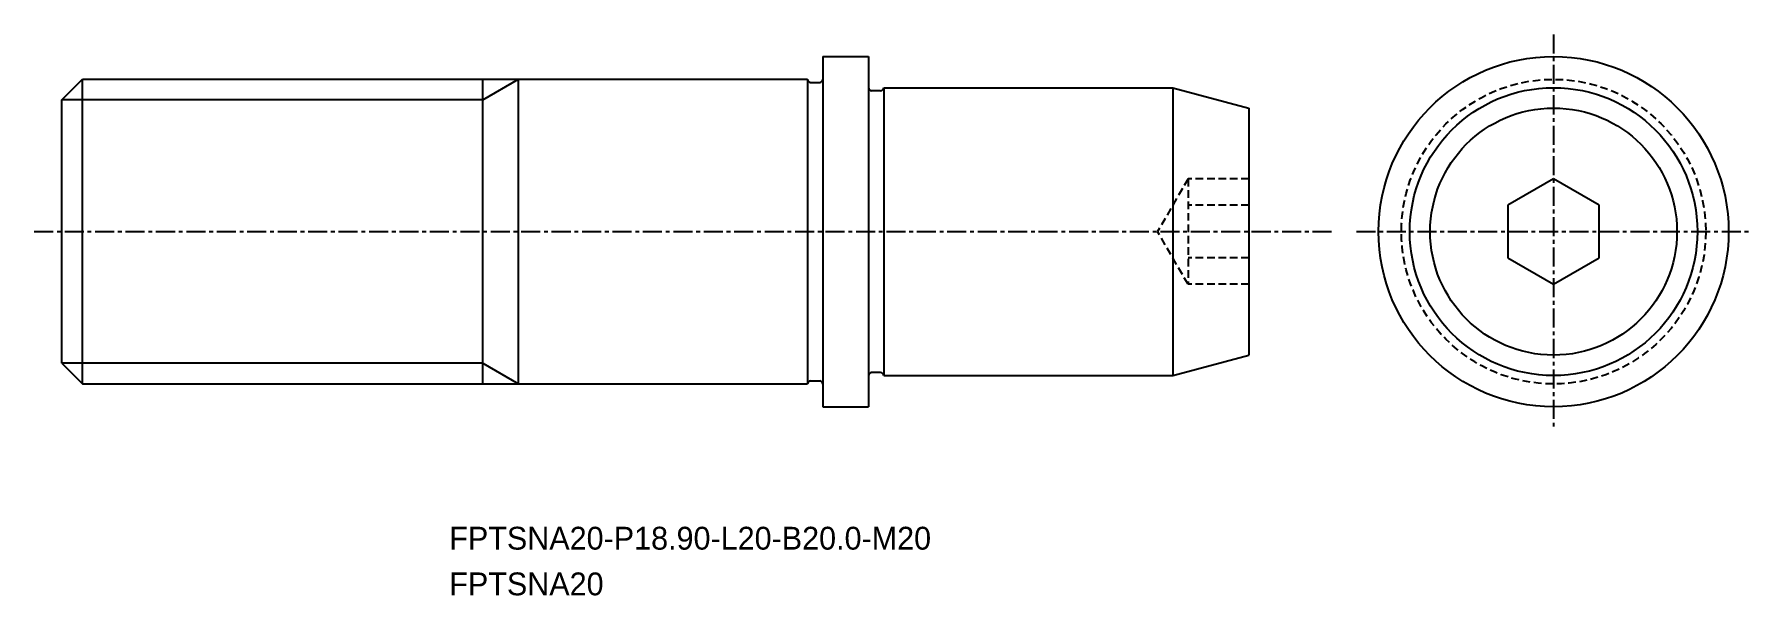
# Model space of a CAD drawing. Extents: x -1768 to -1656, y -653 to -616.
import ezdxf

# ---------------------------------------------------------------- set-up
doc = ezdxf.new("R2010")
doc.units = 0
doc.linetypes.add('CENTER', pattern=[2, 1.25, -0.25, 0.25, -0.25])
doc.linetypes.add('DASHED', pattern=[0.75, 0.5, -0.25])
doc.layers.get('0').update_dxf_attribs({"linetype": 'CONTINUOUS'})
doc.layers.add('CENTER', color=1, linetype='CENTER')

msp = doc.modelspace()

# ---------------------------------------------------------------- linework, layer by layer
at = {"color": 7, "linetype": 'CONTINUOUS'}
for p, q in [((-1716.6, -617.2), (-1713.6, -617.2)), ((-1716.6, -617.2), (-1716.6, -640.2)), ((-1766.6, -620.05), (-1765.24, -618.7)), ((-1765.24, -618.7), (-1736.54, -618.7)), ((-1765.24, -638.7), (-1765.24, -618.7)), ((-1738.94, -638.7), (-1738.94, -618.7)), ((-1736.6, -638.7), (-1736.6, -618.7)), ((-1736.6, -618.7), (-1717.6, -618.7)), ((-1717.6, -618.7), (-1717.6, -638.7)), ((-1717.4, -618.9), (-1716.8, -618.9)), ((-1766.6, -637.34), (-1766.6, -620.05)), ((-1712.8, -619.45), (-1713.4, -619.45)), ((-1712.6, -619.25), (-1712.6, -638.15)), ((-1712.6, -619.25), (-1693.6, -619.25)), ((-1693.6, -619.25), (-1688.6, -620.59)), ((-1688.6, -620.59), (-1688.6, -636.81)), ((-1668.58, -625.23), (-1671.58, -626.97)), ((-1665.58, -626.97), (-1668.58, -625.23)), ((-1671.58, -626.97), (-1671.58, -630.43)), ((-1665.58, -630.43), (-1665.58, -626.97)), ((-1671.58, -630.43), (-1668.58, -632.16)), ((-1668.58, -632.16), (-1665.58, -630.43)), ((-1693.6, -638.15), (-1688.6, -636.81)), ((-1766.6, -637.34), (-1765.24, -638.7)), ((-1712.8, -637.95), (-1713.4, -637.95)), ((-1712.6, -638.15), (-1693.6, -638.15)), ((-1765.24, -638.7), (-1736.54, -638.7)), ((-1736.6, -638.7), (-1717.6, -638.7)), ((-1717.4, -638.5), (-1716.8, -638.5)), ((-1716.6, -640.2), (-1713.6, -640.2))]:
    msp.add_line(p, q, dxfattribs=at)
at = {"linetype": 'CONTINUOUS'}
for p, q in [((-1713.6, -617.2), (-1713.6, -640.2)), ((-1693.6, -619.25), (-1693.6, -638.15))]:
    msp.add_line(p, q, dxfattribs=at)
at = {"color": 3, "linetype": 'CONTINUOUS'}
for p, q in [((-1738.94, -620.05), (-1736.6, -618.7)), ((-1738.94, -620.05), (-1766.6, -620.05)), ((-1738.94, -637.34), (-1766.6, -637.34)), ((-1738.94, -637.34), (-1736.6, -638.7))]:
    msp.add_line(p, q, dxfattribs=at)
at = {"color": 3, "linetype": 'DASHED'}
for p, q in [((-1692.6, -625.23), (-1694.6, -628.7)), ((-1692.6, -625.23), (-1692.6, -632.16)), ((-1688.6, -625.23), (-1692.6, -625.23)), ((-1688.6, -626.97), (-1692.6, -626.97)), ((-1692.6, -632.16), (-1694.6, -628.7)), ((-1688.6, -630.43), (-1692.6, -630.43)), ((-1688.6, -632.16), (-1692.6, -632.16))]:
    msp.add_line(p, q, dxfattribs=at)
at = {"linetype": 'CONTINUOUS'}
for radius in [11.5, 9.45, 8.11]:
    msp.add_circle((-1668.58, -628.7), radius, dxfattribs=at)
at = {"color": 3, "linetype": 'DASHED'}
msp.add_circle((-1668.58, -628.7), 10, dxfattribs=at)
at = {"color": 7, "linetype": 'CONTINUOUS'}
for centre, start, end in [((-1717.4, -618.7), 180, 270), ((-1716.8, -618.7), 270, 0), ((-1713.4, -619.25), 180, 270), ((-1712.8, -619.25), 270, 0), ((-1713.4, -638.15), 90, 180), ((-1712.8, -638.15), 0, 90), ((-1717.4, -638.7), 90, 180), ((-1716.8, -638.7), 0, 90)]:
    msp.add_arc(centre, 0.2, start, end, dxfattribs=at)
at = {"layer": 'CENTER', "color": 1, "linetype": 'CENTER'}
for p, q in [((-1668.58, -615.75), (-1668.58, -641.65)), ((-1768.42, -628.7), (-1682.94, -628.7)), ((-1681.53, -628.7), (-1655.63, -628.7))]:
    msp.add_line(p, q, dxfattribs=at)

# ---------------------------------------------------------------- texts
for s, p in [('FPTSNA20-P18.90-L20-B20.0-M20', (-1741.15, -649.58)), ('FPTSNA20', (-1741.15, -652.58))]:
    msp.add_text(s, height=1.5).set_placement(p)

doc.saveas('drawing.dxf')
